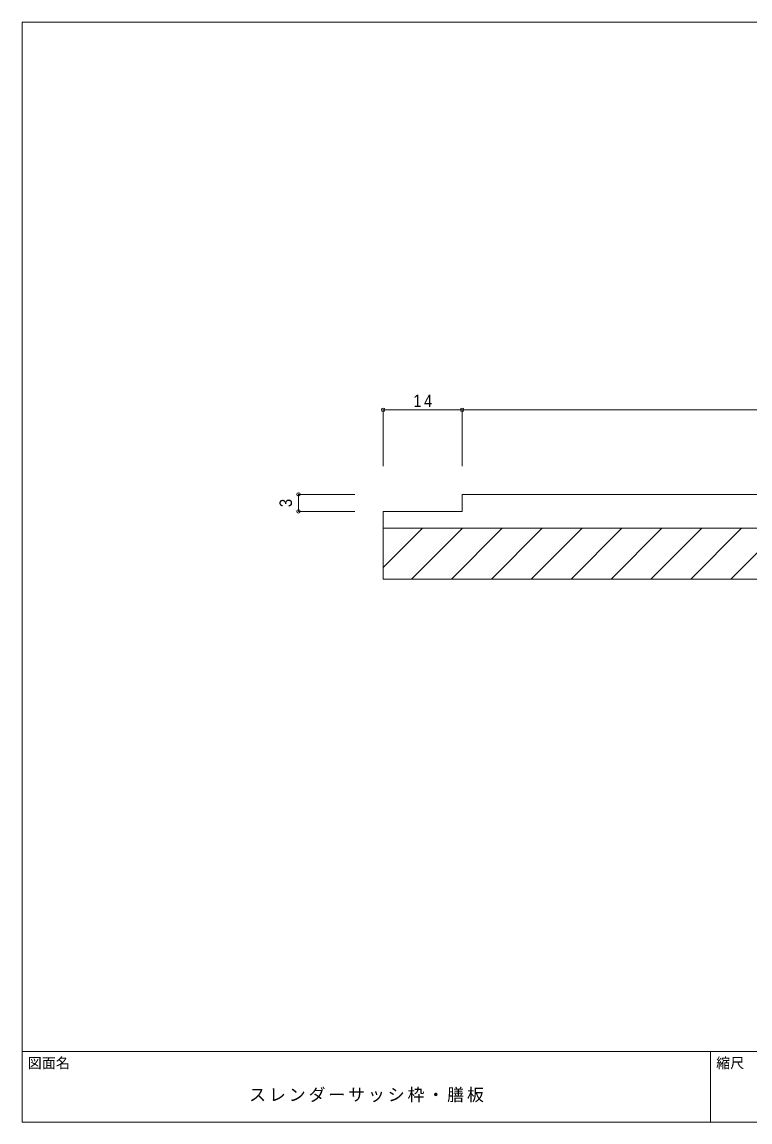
# Model space of a CAD drawing. Units: millimetres on the paper. Extents: x -141 to 141, y -98 to 98.
# Drawn here: x -141 to -12, y -97.5 to 97.5 of the extents above; entities that cross this region are included whole.
import ezdxf
from ezdxf.enums import TextEntityAlignment as Align

# ---------------------------------------------------------------- set-up
doc = ezdxf.new("R2010")
doc.units = ezdxf.units.MM
doc.header["$PDMODE"] = 32
doc.header["$PDSIZE"] = 0.6
for name, color, linetype, lineweight in [('0-0_ＫＢ製品', 2, 'Continuous', 9), ('0-1_躯体', 3, 'Continuous', 9), ('0-2_ハッチ', 7, 'Continuous', 9), ('0-3_寸法', 4, 'Continuous', 9), ('F-0_図面枠', 5, 'Continuous', 9), ('F-5_F-5ﾚｲﾔ', 7, 'Continuous', 9)]:
    doc.layers.add(name, color=color, linetype=linetype, lineweight=lineweight)
doc.styles.add('HGｺﾞｼｯｸM', font='')
doc.styles.get('HGｺﾞｼｯｸM').set_extended_font_data('HGｺﾞｼｯｸM')

msp = doc.modelspace()

# ---------------------------------------------------------------- linework, layer by layer
at = {"layer": '0-0_ＫＢ製品'}
for p, q in [((76, 13.75), (-63, 13.75)), ((-77, 10.75), (-77, 7.75)), ((-77, 7.75), (69, 7.75))]:
    msp.add_line(p, q, dxfattribs=at)
msp.add_lwpolyline([(-77, 10.75), (-63, 10.75), (-63, 13.75)], dxfattribs=at)
at = {"layer": '0-1_躯体'}
for p, q in [((-77, 7.75), (-77, -1.25)), ((-77, -1.25), (55.5, -1.25))]:
    msp.add_line(p, q, dxfattribs=at)
at = {"layer": '0-2_ハッチ'}
for p, q in [((-77, 0.782), (-70.032, 7.75)), ((-71.961, -1.25), (-62.961, 7.75)), ((-64.89, -1.25), (-55.89, 7.75)), ((-57.819, -1.25), (-48.819, 7.75)), ((-50.747, -1.25), (-41.747, 7.75)), ((-43.676, -1.25), (-34.676, 7.75)), ((-36.605, -1.25), (-27.605, 7.75)), ((-29.534, -1.25), (-20.534, 7.75)), ((-22.463, -1.25), (-13.463, 7.75)), ((-15.392, -1.25), (-6.392, 7.75))]:
    msp.add_line(p, q, dxfattribs=at)
at = {"layer": '0-3_寸法'}
for p, q in [((-63, 28.75), (-77, 28.75)), ((-77, 28.75), (-77, 18.75)), ((77, 28.75), (-63, 28.75)), ((-63, 28.75), (-63, 18.75)), ((-92, 13.75), (-92, 10.75)), ((-92, 13.75), (-82, 13.75)), ((-92, 10.75), (-82, 10.75))]:
    msp.add_line(p, q, dxfattribs=at)
for p in [(-77, 28.75), (-63, 28.75), (-92, 13.75), (-92, 10.75)]:
    msp.add_point(p, dxfattribs=at)
at = {"layer": 'F-0_図面枠'}
for p, q in [((-141, 97.5), (141, 97.5)), ((-141, -97.5), (-141, 97.5)), ((-141, -85), (141, -85)), ((-19, -97.5), (-19, -85)), ((141, -97.5), (-141, -97.5))]:
    msp.add_line(p, q, dxfattribs=at)

# ---------------------------------------------------------------- texts
at = {"layer": '0-3_寸法', "color": 7, "style": 'HGｺﾞｼｯｸM', "width": 0.9}
msp.add_text('3', height=2.199, rotation=90, dxfattribs=at).set_placement((-92.5, 11.5), align=Align.BOTTOM_LEFT)
at = {"layer": '0-3_寸法', "color": 7, "insert": (-71.625, 29.25), "char_height": 2.199, "attachment_point": 7, "style": 'HGｺﾞｼｯｸM'}
msp.add_mtext('\\T1.36;\\W0.85;14', dxfattribs=at)
at = {"layer": 'F-0_図面枠', "color": 7, "style": 'HGｺﾞｼｯｸM'}
msp.add_text('図面名', height=1.833, dxfattribs=at).set_placement((-140, -88.5), align=Align.BOTTOM_LEFT)
at = {"layer": 'F-5_F-5ﾚｲﾔ', "style": 'HGｺﾞｼｯｸM'}
msp.add_text('縮尺', height=1.833, dxfattribs=at).set_placement((-18, -88.5), align=Align.BOTTOM_LEFT)
at = {"layer": 'F-5_F-5ﾚｲﾔ', "insert": (-100.75, -94), "char_height": 2.199, "attachment_point": 7, "style": 'HGｺﾞｼｯｸM'}
msp.add_mtext('\\T1.17;スレンダーサッシ枠・膳板', dxfattribs=at)

doc.saveas('drawing.dxf')
